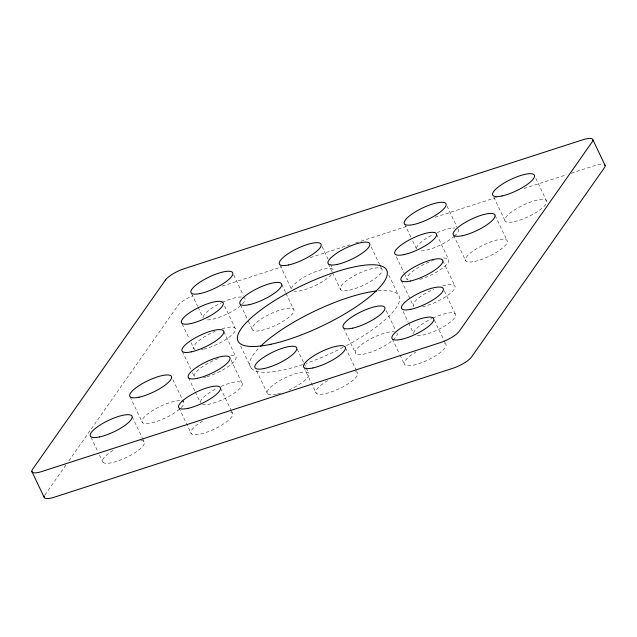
<?xml version="1.0" encoding="UTF-8"?>
<svg xmlns="http://www.w3.org/2000/svg" width="637" height="637" viewBox="0 0 637 637"><rect width="100%" height="100%" fill="white"/><g stroke="black" fill="none" stroke-linecap="round" stroke-linejoin="round"><path stroke-width="0.48" stroke-dasharray="3.19 2.39" d="M44.869 495.013L65.969 464.954M68.82 460.893L177.763 305.712A16.474 4.515 -25.5 0 1 192.884 295.767M222.265 286.085L281.857 266.815M310.227 257.643L349.96 244.791M355.629 242.952L407.656 226.127M435.079 217.257L496.565 197.374M523.996 188.504L566.556 174.737M571.285 173.208L594.934 165.556A16.474 4.515 -25.5 0 1 602.61 164.155M535.805 178.376L546.387 200.559M493.826 197.223L505.252 221.182M495.084 215.449L506.933 240.3M447.023 206.07L457.175 227.361M453.528 235.18L465.806 260.915M436.624 234.352L448.472 259.203M442.858 260.796L454.707 285.639M444.244 290.846L455.248 313.922M404.622 224.025L410.969 237.338M412.665 240.882L416.471 248.868M434.275 320.021L445.701 343.98M396.341 256.751L403.962 272.724M404.384 273.607L407.346 279.826A23.059 6.314 -25.5 0 1 433.686 260.334M401.302 280.527L413.58 306.262A23.059 6.314 -25.5 0 1 433.845 289.142M388.769 275.025L398.085 294.549M403.117 311.469L408.198 322.115M408.62 322.999L413.7 333.653M371.164 246.814L379.628 264.562M380.058 265.446L381.746 268.997M386.213 310.641L395.521 330.165M392.296 338.868L399.495 353.949M399.917 354.841L404.575 364.603M322.059 246.479L327.983 258.909M330.523 264.228L333.063 269.555M328.342 263.885L332.156 271.872M332.578 272.755L340.62 289.62M343.391 327.713L355.661 353.447M345.493 347.714L357.341 372.557M280.081 265.326L291.507 289.286M281.761 284.444L285.567 292.431M285.989 293.315L293.609 309.287M297.232 349.156L303.578 362.469M304 363.353L305.696 366.904M306.118 367.796L308.658 373.115M303.937 367.445L316.215 393.18M233.699 275.057L243.43 295.472M240.627 305.059L247.825 320.148M248.247 321.032L252.483 329.91M256.52 370.662L267.524 393.738M224.574 306.015L235.157 328.198M240.611 346.002L251.193 368.186M223.842 331.63L235.698 356.473M230.92 359.841L241.933 382.917M191.721 293.904L197.645 306.325M198.067 307.217L203.147 317.863M220.529 388.132L230.69 409.424M231.112 410.316L232.378 412.975M182.174 323.97L189.364 339.051M191.06 342.602L194.022 348.813M182.293 351.361L190.758 369.11M192.454 372.653L194.564 377.096A23.059 6.314 -25.5 0 1 219.12 358.241M188.52 377.797L194.874 391.11M195.296 391.994L200.376 402.648M172.89 379.636L183.472 401.82M178.973 407.863L191.251 433.598M130.067 396.708L142.338 422.442M132.17 416.709L142.33 438.001M142.752 438.893L144.018 441.552M91.035 437.324L97.811 451.522M99.507 455.073L102.891 462.175M378.251 290.791A82.356 22.558 -25.5 0 1 346.536 345.572M343.096 347.38A82.356 22.558 -25.5 0 1 306.27 363.369M302.671 364.595A82.356 22.558 -25.5 0 1 259.721 347.125M444.658 343.271A23.059 6.314 -25.5 0 1 433.415 357.078A23.059 6.314 -25.5 0 1 406.095 365.471A23.059 6.314 -25.5 0 1 415.762 352.15M242.912 297.2A23.059 6.314 -25.5 0 1 233.516 310.585A23.059 6.314 -25.5 0 1 205.361 319.686M203.187 317.115A23.059 6.314 -25.5 0 1 221.477 302.71M222.265 302.344A23.059 6.314 -25.5 0 1 242.267 297.081M140.849 440.438A23.059 6.314 -25.5 0 1 134.439 453.018A23.059 6.314 -25.5 0 1 105.105 463.195A23.059 6.314 -25.5 0 1 114.079 449.722M181.68 400.88A23.059 6.314 -25.5 0 1 162.093 419.417A23.059 6.314 -25.5 0 1 144.91 416.367A23.059 6.314 -25.5 0 1 181.035 400.769M222.09 328.772A23.059 6.314 -25.5 0 1 233.46 333.358A23.059 6.314 -25.5 0 1 203.784 349.14M203.02 349.315A23.059 6.314 -25.5 0 1 201.252 349.649M195.065 349.522A23.059 6.314 -25.5 0 1 215.075 331.359M230.594 412.043A23.059 6.314 -25.5 0 1 221.198 425.428A23.059 6.314 -25.5 0 1 193.043 434.53A23.059 6.314 -25.5 0 1 202.439 421.145M331.367 274.714A23.059 6.314 -25.5 0 1 313.293 286.459A23.059 6.314 -25.5 0 1 294.374 291.228M291.547 288.537A23.059 6.314 -25.5 0 1 313.762 272.389A23.059 6.314 -25.5 0 1 333.446 271.195M432.81 318.126A23.059 6.314 -25.5 0 1 455.097 313.754A23.059 6.314 -25.5 0 1 442.516 327.275A23.059 6.314 -25.5 0 1 416.558 335.588M413.732 332.896A23.059 6.314 -25.5 0 1 432.029 318.5M458.027 229.137A23.059 6.314 -25.5 0 1 454.969 235.682M454.348 236.247A23.059 6.314 -25.5 0 1 419.329 250.811M416.51 248.119A23.059 6.314 -25.5 0 1 433.256 234.472M437.157 232.64A23.059 6.314 -25.5 0 1 454.85 228.022M355.557 371.626A23.059 6.314 -25.5 0 1 345.612 385.337A23.059 6.314 -25.5 0 1 317.489 393.977A23.059 6.314 -25.5 0 1 329.066 379.763M230.841 355.366A23.059 6.314 -25.5 0 1 232.123 363.488A23.059 6.314 -25.5 0 1 206.778 376.778M205.942 377.008A23.059 6.314 -25.5 0 1 203.561 377.598M221.063 386.412A23.059 6.314 -25.5 0 1 242.076 383.108A23.059 6.314 -25.5 0 1 227.839 397.018A23.059 6.314 -25.5 0 1 202.59 404.471M200.416 401.891A23.059 6.314 -25.5 0 1 217.161 388.244M276.522 394.239A23.059 6.314 -25.5 0 1 275.59 383.275A23.059 6.314 -25.5 0 1 308.212 372.725A23.059 6.314 -25.5 0 1 286.825 390.903M280.591 393.164A23.059 6.314 -25.5 0 1 277.294 394.064M396.795 332.825A23.059 6.314 -25.5 0 1 371.785 351.847A23.059 6.314 -25.5 0 1 359.236 346.432A23.059 6.314 -25.5 0 1 394.351 331.773M442.492 285.965A23.059 6.314 -25.5 0 1 452.596 291.252A23.059 6.314 -25.5 0 1 422.57 306.763M443.623 258.096A23.059 6.314 -25.5 0 1 444.626 266.457A23.059 6.314 -25.5 0 1 418.724 279.739M349.609 290.122A23.059 6.314 -25.5 0 0 382.136 270.637A23.059 6.314 -25.5 0 0 351.799 277.167A23.059 6.314 -25.5 0 0 349.609 290.122M514.25 221.684A23.059 6.314 -25.5 0 0 546.769 202.2A23.059 6.314 -25.5 0 0 516.44 208.729A23.059 6.314 -25.5 0 0 514.25 221.684M474.796 261.417A23.059 6.314 -25.5 0 0 507.323 241.933A23.059 6.314 -25.5 0 0 476.986 248.47A23.059 6.314 -25.5 0 0 474.796 261.417M261.473 330.412A23.059 6.314 -25.5 0 0 293.999 310.928A23.059 6.314 -25.5 0 0 263.67 317.457A23.059 6.314 -25.5 0 0 261.473 330.412"/><path stroke-width="0.96" d="M592.864 139.75L605.142 165.485M31.858 471.515L44.136 497.25M260.493 346.369A82.356 22.558 -25.5 0 1 376.507 290.974M44.375 495.857A16.474 4.515 -25.5 0 0 54.344 497.178L452.549 368.385A16.474 4.515 -25.5 0 0 471.515 357.031L604.409 167.722A16.474 4.515 -25.5 0 0 604.354 164.553M165.485 279.969L32.591 469.278A16.474 4.515 -25.5 0 0 42.066 471.444L440.271 342.65A16.474 4.515 -25.5 0 0 459.237 331.288L592.131 141.987A16.474 4.515 -25.5 0 0 582.656 139.821L184.451 268.615A16.474 4.515 -25.5 0 0 165.485 279.969M271.036 344.235A82.356 22.558 -25.5 0 0 387.192 274.666A82.356 22.558 -25.5 0 0 278.863 297.989A82.356 22.558 -25.5 0 0 271.036 344.235M337.339 264.379A23.059 6.314 -25.5 0 0 369.858 244.903A23.059 6.314 -25.5 0 0 339.529 251.432A23.059 6.314 -25.5 0 0 337.339 264.379M401.294 339.37A23.059 6.314 -25.5 0 0 433.813 319.885A23.059 6.314 -25.5 0 0 403.484 326.415A23.059 6.314 -25.5 0 0 401.294 339.37M501.972 195.949A23.059 6.314 -25.5 0 0 534.499 176.465A23.059 6.314 -25.5 0 0 504.162 182.994A23.059 6.314 -25.5 0 0 501.972 195.949M200.289 293.514A23.059 6.314 -25.5 0 0 232.816 274.037A23.059 6.314 -25.5 0 0 202.478 280.567A23.059 6.314 -25.5 0 0 200.289 293.514M99.611 436.934A23.059 6.314 -25.5 0 0 132.13 417.458A23.059 6.314 -25.5 0 0 101.801 423.987A23.059 6.314 -25.5 0 0 99.611 436.934M139.057 397.201A23.059 6.314 -25.5 0 0 171.584 377.725A23.059 6.314 -25.5 0 0 141.247 384.254A23.059 6.314 -25.5 0 0 139.057 397.201M190.742 323.58A23.059 6.314 -25.5 0 0 223.268 304.104A23.059 6.314 -25.5 0 0 192.931 310.633A23.059 6.314 -25.5 0 0 190.742 323.58M187.971 408.357A23.059 6.314 -25.5 0 0 220.49 388.881A23.059 6.314 -25.5 0 0 190.16 395.41A23.059 6.314 -25.5 0 0 187.971 408.357M288.649 264.936A23.059 6.314 -25.5 0 0 321.175 245.46A23.059 6.314 -25.5 0 0 290.838 251.989A23.059 6.314 -25.5 0 0 288.649 264.936M462.526 235.682A23.059 6.314 -25.5 0 0 495.045 216.198A23.059 6.314 -25.5 0 0 464.715 222.735A23.059 6.314 -25.5 0 0 462.526 235.682M410.841 309.303A23.059 6.314 -25.5 0 0 443.36 289.827A23.059 6.314 -25.5 0 0 413.031 296.356A23.059 6.314 -25.5 0 0 410.841 309.303M413.612 224.527A23.059 6.314 -25.5 0 0 446.139 205.042A23.059 6.314 -25.5 0 0 415.802 211.572A23.059 6.314 -25.5 0 0 413.612 224.527M312.934 367.947A23.059 6.314 -25.5 0 0 345.453 348.463A23.059 6.314 -25.5 0 0 315.124 354.992A23.059 6.314 -25.5 0 0 312.934 367.947M249.202 304.677A23.059 6.314 -25.5 0 0 281.721 285.193A23.059 6.314 -25.5 0 0 251.392 291.722A23.059 6.314 -25.5 0 0 249.202 304.677M191.283 351.855A23.059 6.314 -25.5 0 0 223.81 332.379A23.059 6.314 -25.5 0 0 193.481 338.908A23.059 6.314 -25.5 0 0 191.283 351.855M197.518 378.298A23.059 6.314 -25.5 0 0 230.037 358.814A23.059 6.314 -25.5 0 0 199.707 365.351A23.059 6.314 -25.5 0 0 197.518 378.298M264.244 368.505A23.059 6.314 -25.5 0 0 296.77 349.02A23.059 6.314 -25.5 0 0 266.433 355.55A23.059 6.314 -25.5 0 0 264.244 368.505M352.38 328.206A23.059 6.314 -25.5 0 0 384.907 308.73A23.059 6.314 -25.5 0 0 354.57 315.259A23.059 6.314 -25.5 0 0 352.38 328.206M410.3 281.028A23.059 6.314 -25.5 0 0 442.819 261.544A23.059 6.314 -25.5 0 0 412.489 268.073A23.059 6.314 -25.5 0 0 410.3 281.028M404.065 254.585A23.059 6.314 -25.5 0 0 436.584 235.109A23.059 6.314 -25.5 0 0 406.255 241.638A23.059 6.314 -25.5 0 0 404.065 254.585"/></g></svg>
